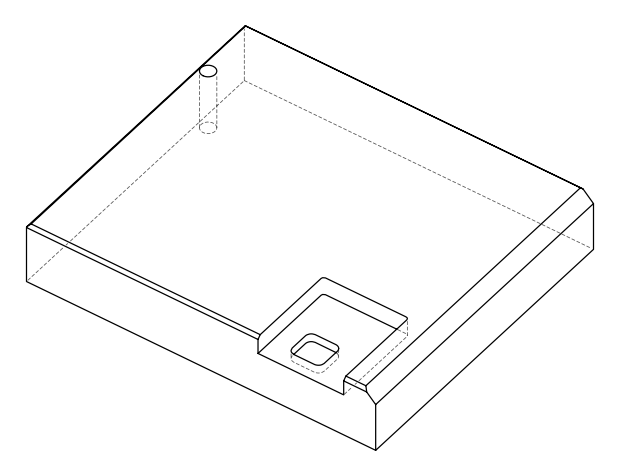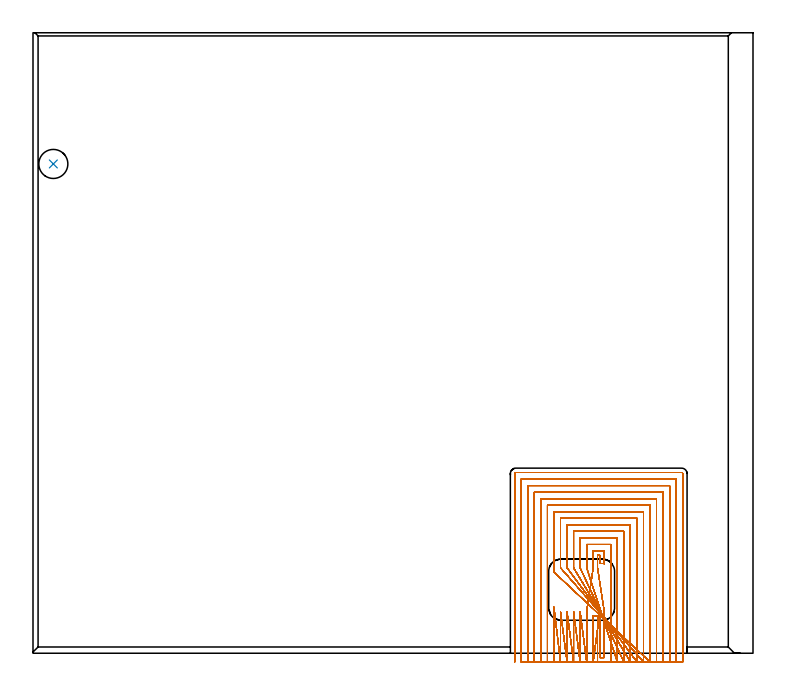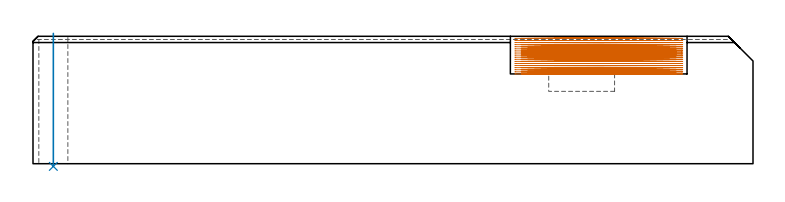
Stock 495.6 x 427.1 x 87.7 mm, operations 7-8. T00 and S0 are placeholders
(PLAN: 8 operations, 3 tool changes, 233.5 min)
(1 AREA_MILL | FG_CHAMFER_SURFACE | UGT0205_001 | 5.4 min | 3066 mm3)
(2 AREA_MILL_1 | FG_CHAMFER_SURFACE_1 | UGT0205_001 | 24.05 min | 61715 mm3)
(3 AREA_MILL_2 | FG_CHAMFER_SURFACE_2 | UGT0205_001 | 0.66 min | 299 mm3)
(4 AREA_MILL_3 | FG_CHAMFER_SURFACE_3 | UGT0205_001 | 3.97 min | 1155 mm3)
(5 AREA_MILL_4 | FG_CHAMFER_SURFACE_4 | UGT0205_001 | 6.93 min | 2589 mm3)
(6 MILL_RECTANGULAR_POCKET | POCKET_RECTANGULAR_STRAIGHT | UGT0201_010 | Follow Part, ap 4, ae 75% | 4.31 min | 69998 mm3)
(7 MILL_SLOT | SLOT_PARTIAL_RECTANGULAR | NXT0201_008 | Follow Part, ap 1.5, ae 75% | 187.84 min | 353240 mm3)
(8 INDEXABLE_INSERT_DRILL_THROUGH_HOLE_FROM_SOLID | STEP1HOLE | NXT0302_011 | 0.37 min | 27518 mm3)
(TOOL UGT0205_001 | Chamfer Mill 20 x 3 x 45 deg. | D20 FL50 Z2)
(TOOL UGT0201_010 | End Mill 16 mm | D16 FL22 Z2)
(TOOL NXT0201_008 | ENDMILL 6mm [2P460-0600-NA 1630] | D6 FL26 Z6)
(TOOL NXT0302_011 | Index. Insert Drill 20mm [880-D2000L25-05] | D20 PA176 FL100 Z2)
(OP 7 MILL_SLOT)
G17 G21 G94 G90
T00 M6
G54
G17 G0 G90 X388.589 Y-6. S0 M3
G43 Z97.7 H1
Z86.261
G94 G1 X388.6 Y-3. F250.
Y-2.79 F500.
Y25.7
X385.6
Y-2.79
Y-3.
X385.588 Y-6. F250.
X390.2 Y28.7 F500.
Y25.7 F250.
Y-2.766 F500.
Y-3.
X393.201
X393.2 Y-2.766
Y25.871
Y28.871 F250.
X388.6 Y58.8 F500.
Y61.8 F250.
Y67.4 F500.
X390.2
Y61.8
X390.632
X391.586 Y61.811
X392.335 Y61.792
X392.954 Y61.699
X393.2 Y61.629
Y70.4
X385.6
Y61.8
Y58.8 F250.
X381.1 Y28.7 F500.
Y25.7 F250.
Y-2.79 F500.
Y-3.
X381.087 Y-6. F250.
X376.6 Y28.7 F500.
Y25.7 F250.
Y-2.79 F500.
Y-3.
X376.586 Y-6. F250.
X372.1 Y28.7 F500.
Y25.7 F250.
Y-2.79 F500.
X372.099 Y-3.
X372.084 Y-6. F250.
X367.6 Y28.7 F500.
Y25.7 F250.
Y-2.79 F500.
X367.599 Y-3.
X367.582 Y-6. F250.
X363.1 Y28.701 F500.
Y25.701 F250.
Y-2.79 F500.
X363.099 Y-3.
X363.079 Y-6. F250.
X358.6 Y31.629 F500.
Y28.629 F250.
Y-2.79 F500.
X358.599 Y-3.
X358.576 Y-6. F250.
X397.715
X397.701 Y-3.
X397.7 Y-2.766 F500.
Y74.9
X381.1
Y61.8
Y58.8 F250.
X402.216 Y-6. F500.
X402.201 Y-3. F250.
X402.2 Y-2.766 F500.
Y79.4
X376.6
Y61.8
Y58.8 F250.
X406.718 Y-6. F500.
X406.701 Y-3. F250.
X406.7 Y-2.766 F500.
Y83.9
X372.1
Y61.8
Y58.8 F250.
X411.22 Y-6. F500.
X411.201 Y-3. F250.
X411.2 Y-2.766 F500.
Y88.4
X367.6
Y61.8
Y58.8 F250.
X415.723 Y-6. F500.
X415.701 Y-3. F250.
X415.7 Y-2.766 F500.
Y92.9
X363.1
Y61.799
Y58.799 F250.
X420.227 Y-6. F500.
X420.201 Y-3. F250.
G2 X420.2 Y-2.766 R27. F500.
G1 Y97.4
X358.6
Y58.857
Y55.857 F250.
X424.732 Y-6. F500.
X424.701 Y-3. F250.
G2 X424.7 Y-2.766 R22.5 F500.
G1 Y101.9
X354.1
Y-2.79
X354.099 Y-3.
X354.071 Y-6. F250.
X429.24
X429.202 Y-3.
G2 X429.2 Y-2.766 R18. F500.
G1 Y106.4
X349.6
Y-2.79
G2 X349.599 Y-3. R18.
G1 X349.564 Y-6. F250.
X433.754
X433.702 Y-3.
G2 X433.7 Y-2.766 R13.5 F500.
G1 Y110.9
X345.1
Y-2.79
G2 X345.098 Y-3. R13.5
G1 X345.052 Y-6. F250.
X438.281 Y-5.999
X438.203 Y-3.
G2 X438.2 Y-2.766 R9. F500.
G1 Y115.4
X340.6
Y-2.79
G2 X340.598 Y-3. R9.
G1 X340.528 Y-5.999 F250.
X442.862 Y-5.996
X442.706 Y-3.
G2 X442.7 Y-2.766 R4.5 F500.
G1 Y119.9
X336.1
Y-2.79
G2 X336.095 Y-3. R4.5
G1 X335.955 Y-5.997 F250.
X447.2 Y-5.766
Y-2.766
Y123.7 F500.
G3 X446.5 Y124.4 R0.7
G1 X332.3
G3 X331.6 Y123.7 R0.7
G1 Y-2.79
Y-5.79 F250.
G0 X388.6 Y-6. Z84.822
G1 Y-3.
Y25.7 F500.
X385.6
Y-3.
Y-6. F250.
X390.2 Y28.7 F500.
Y25.7 F250.
Y-3. F500.
X393.2
Y25.871
Y28.871 F250.
X388.6 Y58.8 F500.
Y61.8 F250.
Y67.4 F500.
X390.2
Y61.8
X390.632
X391.586 Y61.811
X392.335 Y61.792
X392.954 Y61.699
X393.2 Y61.629
Y70.4
X385.6
Y61.8
Y58.8 F250.
X381.1 Y28.7 F500.
Y25.7 F250.
Y-3. F500.
Y-6. F250.
X376.6 Y28.7 F500.
Y25.7 F250.
Y-3. F500.
Y-6. F250.
X372.1 Y28.7 F500.
Y25.7 F250.
Y-3. F500.
Y-6. F250.
X367.6 Y28.7 F500.
Y25.7 F250.
Y-3. F500.
Y-6. F250.
X363.1 Y28.701 F500.
Y25.701 F250.
Y-3. F500.
Y-6. F250.
X358.6 Y31.629 F500.
Y28.629 F250.
Y-3. F500.
Y-6. F250.
X397.7
Y-3.
Y74.9 F500.
X381.1
Y61.8
Y58.8 F250.
X402.2 Y-6. F500.
Y-3. F250.
Y79.4 F500.
X376.6
Y61.8
Y58.8 F250.
X406.7 Y-6. F500.
Y-3. F250.
Y83.9 F500.
X372.1
Y61.8
Y58.8 F250.
X411.2 Y-6. F500.
Y-3. F250.
Y88.4 F500.
X367.6
Y61.8
Y58.8 F250.
X415.7 Y-6. F500.
Y-3. F250.
Y92.9 F500.
X363.1
Y61.799
Y58.799 F250.
X420.2 Y-6. F500.
Y-3. F250.
Y97.4 F500.
X358.6
Y58.857
Y55.857 F250.
X424.7 Y-6. F500.
Y-3. F250.
Y101.9 F500.
X354.1
Y-3.
Y-6. F250.
X429.2
Y-3.
Y106.4 F500.
X349.6
Y-3.
Y-6. F250.
X433.7
Y-3.
Y110.9 F500.
X345.1
Y-3.
Y-6. F250.
X438.2
Y-3.
Y115.4 F500.
X340.6
Y-3.
Y-6. F250.
X442.7
Y-3.
Y119.9 F500.
X336.1
Y-3.
Y-6. F250.
X447.2
Y-3.
Y123.7 F500.
G3 X446.5 Y124.4 R0.7
G1 X332.3
G3 X331.6 Y123.7 R0.7
G1 Y-3.
Y-6. F250.
G0 X388.6 Z83.383
G1 Y-3.
Y25.7 F500.
X385.6
Y-3.
Y-6. F250.
X390.2 Y28.7 F500.
Y25.7 F250.
Y-3. F500.
X393.2
Y25.871
Y28.871 F250.
X388.6 Y58.8 F500.
Y61.8 F250.
Y67.4 F500.
X390.2
Y61.8
X390.632
X391.586 Y61.811
X392.335 Y61.792
X392.954 Y61.699
X393.2 Y61.629
Y70.4
X385.6
Y61.8
Y58.8 F250.
X381.1 Y28.7 F500.
Y25.7 F250.
Y-3. F500.
Y-6. F250.
X376.6 Y28.7 F500.
Y25.7 F250.
Y-3. F500.
Y-6. F250.
X372.1 Y28.7 F500.
Y25.7 F250.
Y-3. F500.
Y-6. F250.
X367.6 Y28.7 F500.
Y25.7 F250.
Y-3. F500.
Y-6. F250.
X363.1 Y28.701 F500.
Y25.701 F250.
Y-3. F500.
Y-6. F250.
X358.6 Y31.629 F500.
Y28.629 F250.
Y-3. F500.
Y-6. F250.
X397.7
Y-3.
Y74.9 F500.
X381.1
Y61.8
Y58.8 F250.
X402.2 Y-6. F500.
Y-3. F250.
Y79.4 F500.
X376.6
Y61.8
Y58.8 F250.
X406.7 Y-6. F500.
Y-3. F250.
Y83.9 F500.
X372.1
Y61.8
Y58.8 F250.
X411.2 Y-6. F500.
Y-3. F250.
Y88.4 F500.
X367.6
Y61.8
Y58.8 F250.
X415.7 Y-6. F500.
Y-3. F250.
Y92.9 F500.
X363.1
Y61.799
Y58.799 F250.
X420.2 Y-6. F500.
Y-3. F250.
Y97.4 F500.
X358.6
Y58.857
Y55.857 F250.
X424.7 Y-6. F500.
Y-3. F250.
Y101.9 F500.
X354.1
Y-3.
Y-6. F250.
X429.2
Y-3.
Y106.4 F500.
X349.6
Y-3.
Y-6. F250.
X433.7
Y-3.
Y110.9 F500.
X345.1
Y-3.
Y-6. F250.
X438.2
Y-3.
Y115.4 F500.
X340.6
Y-3.
Y-6. F250.
X442.7
Y-3.
Y119.9 F500.
X336.1
Y-3.
Y-6. F250.
X447.2
Y-3.
Y123.7 F500.
G3 X446.5 Y124.4 R0.7
G1 X332.3
G3 X331.6 Y123.7 R0.7
G1 Y-3.
Y-6. F250.
G0 X388.6 Z81.944
G1 Y-3.
Y25.7 F500.
X385.6
Y-3.
Y-6. F250.
X390.2 Y28.7 F500.
Y25.7 F250.
Y-3. F500.
X393.2
Y25.871
Y28.871 F250.
X388.6 Y58.8 F500.
Y61.8 F250.
Y67.4 F500.
X390.2
Y61.8
X390.632
X391.586 Y61.811
X392.335 Y61.792
X392.954 Y61.699
X393.2 Y61.629
Y70.4
X385.6
Y61.8
Y58.8 F250.
X381.1 Y28.7 F500.
Y25.7 F250.
Y-3. F500.
Y-6. F250.
X376.6 Y28.7 F500.
Y25.7 F250.
Y-3. F500.
Y-6. F250.
X372.1 Y28.7 F500.
Y25.7 F250.
Y-3. F500.
Y-6. F250.
X367.6 Y28.7 F500.
Y25.7 F250.
Y-3. F500.
Y-6. F250.
X363.1 Y28.701 F500.
Y25.701 F250.
Y-3. F500.
Y-6. F250.
X358.6 Y31.629 F500.
Y28.629 F250.
Y-3. F500.
Y-6. F250.
X397.7
Y-3.
Y74.9 F500.
X381.1
Y61.8
Y58.8 F250.
X402.2 Y-6. F500.
Y-3. F250.
Y79.4 F500.
X376.6
Y61.8
Y58.8 F250.
X406.7 Y-6. F500.
Y-3. F250.
Y83.9 F500.
X372.1
Y61.8
Y58.8 F250.
X411.2 Y-6. F500.
Y-3. F250.
Y88.4 F500.
X367.6
Y61.8
Y58.8 F250.
X415.7 Y-6. F500.
Y-3. F250.
Y92.9 F500.
X363.1
Y61.799
Y58.799 F250.
X420.2 Y-6. F500.
Y-3. F250.
Y97.4 F500.
X358.6
Y58.857
Y55.857 F250.
X424.7 Y-6. F500.
Y-3. F250.
Y101.9 F500.
X354.1
Y-3.
Y-6. F250.
X429.2
Y-3.
Y106.4 F500.
X349.6
Y-3.
Y-6. F250.
X433.7
Y-3.
Y110.9 F500.
X345.1
Y-3.
Y-6. F250.
X438.2
Y-3.
Y115.4 F500.
X340.6
Y-3.
Y-6. F250.
X442.7
Y-3.
Y119.9 F500.
X336.1
Y-3.
Y-6. F250.
X447.2
Y-3.
Y123.7 F500.
G3 X446.5 Y124.4 R0.7
G1 X332.3
G3 X331.6 Y123.7 R0.7
G1 Y-3.
Y-6. F250.
G0 X388.6 Z80.505
G1 Y-3.
Y25.7 F500.
X385.6
Y-3.
Y-6. F250.
X390.2 Y28.7 F500.
Y25.7 F250.
Y-3. F500.
X393.2
Y25.871
Y28.871 F250.
X388.6 Y58.8 F500.
Y61.8 F250.
Y67.4 F500.
X390.2
Y61.8
X390.632
X391.586 Y61.811
X392.335 Y61.792
X392.954 Y61.699
X393.2 Y61.629
Y70.4
X385.6
Y61.8
Y58.8 F250.
X381.1 Y28.7 F500.
Y25.7 F250.
Y-3. F500.
Y-6. F250.
X376.6 Y28.7 F500.
Y25.7 F250.
Y-3. F500.
Y-6. F250.
X372.1 Y28.7 F500.
Y25.7 F250.
Y-3. F500.
Y-6. F250.
X367.6 Y28.7 F500.
Y25.7 F250.
Y-3. F500.
Y-6. F250.
X363.1 Y28.701 F500.
Y25.701 F250.
Y-3. F500.
Y-6. F250.
X358.6 Y31.629 F500.
Y28.629 F250.
Y-3. F500.
Y-6. F250.
X397.7
Y-3.
Y74.9 F500.
X381.1
Y61.8
Y58.8 F250.
X402.2 Y-6. F500.
Y-3. F250.
Y79.4 F500.
X376.6
Y61.8
Y58.8 F250.
X406.7 Y-6. F500.
Y-3. F250.
Y83.9 F500.
X372.1
Y61.8
Y58.8 F250.
X411.2 Y-6. F500.
Y-3. F250.
Y88.4 F500.
X367.6
Y61.8
Y58.8 F250.
X415.7 Y-6. F500.
Y-3. F250.
Y92.9 F500.
X363.1
Y61.799
Y58.799 F250.
X420.2 Y-6. F500.
Y-3. F250.
Y97.4 F500.
X358.6
Y58.857
Y55.857 F250.
X424.7 Y-6. F500.
Y-3. F250.
Y101.9 F500.
X354.1
Y-3.
Y-6. F250.
X429.2
Y-3.
Y106.4 F500.
X349.6
Y-3.
Y-6. F250.
X433.7
Y-3.
Y110.9 F500.
X345.1
Y-3.
Y-6. F250.
X438.2
Y-3.
Y115.4 F500.
X340.6
Y-3.
Y-6. F250.
X442.7
Y-3.
Y119.9 F500.
X336.1
Y-3.
Y-6. F250.
X447.2
Y-3.
Y123.7 F500.
G3 X446.5 Y124.4 R0.7
G1 X332.3
G3 X331.6 Y123.7 R0.7
G1 Y-3.
Y-6. F250.
G0 X388.6 Z79.067
G1 Y-3.
Y25.7 F500.
X385.6
Y-3.
Y-6. F250.
X390.2 Y28.7 F500.
Y25.7 F250.
Y-3. F500.
X393.2
Y25.871
Y28.871 F250.
X388.6 Y58.8 F500.
Y61.8 F250.
Y67.4 F500.
X390.2
Y61.8
X390.632
X391.586 Y61.811
X392.335 Y61.792
X392.953 Y61.699
X393.2 Y61.629
Y70.4
X385.6
Y61.8
Y58.8 F250.
X381.1 Y28.7 F500.
Y25.7 F250.
Y-3. F500.
Y-6. F250.
X376.6 Y28.7 F500.
Y25.7 F250.
Y-3. F500.
Y-6. F250.
X372.1 Y28.7 F500.
Y25.7 F250.
Y-3. F500.
Y-6. F250.
X367.6 Y28.7 F500.
Y25.7 F250.
Y-3. F500.
Y-6. F250.
X363.1 Y28.701 F500.
Y25.701 F250.
Y-3. F500.
Y-6. F250.
X358.6 Y31.629 F500.
Y28.629 F250.
Y-3. F500.
Y-6. F250.
X397.7
Y-3.
Y74.9 F500.
X381.1
Y61.8
Y58.8 F250.
X402.2 Y-6. F500.
Y-3. F250.
Y79.4 F500.
X376.6
Y61.8
Y58.8 F250.
X406.7 Y-6. F500.
Y-3. F250.
Y83.9 F500.
X372.1
Y61.8
Y58.8 F250.
X411.2 Y-6. F500.
Y-3. F250.
Y88.4 F500.
X367.6
Y61.8
Y58.8 F250.
X415.7 Y-6. F500.
Y-3. F250.
Y92.9 F500.
X363.1
Y61.799
Y58.799 F250.
X420.2 Y-6. F500.
Y-3. F250.
Y97.4 F500.
X358.6
Y58.857
Y55.857 F250.
X424.7 Y-6. F500.
Y-3. F250.
Y101.9 F500.
X354.1
Y-3.
Y-6. F250.
X429.2
Y-3.
Y106.4 F500.
X349.6
Y-3.
Y-6. F250.
X433.7
Y-3.
Y110.9 F500.
X345.1
Y-3.
Y-6. F250.
X438.2
Y-3.
Y115.4 F500.
X340.6
Y-3.
Y-6. F250.
X442.7
Y-3.
Y119.9 F500.
X336.1
Y-3.
Y-6. F250.
X447.2
Y-3.
Y123.7 F500.
G3 X446.5 Y124.4 R0.7
G1 X332.3
G3 X331.6 Y123.7 R0.7
G1 Y-3.
Y-6. F250.
G0 X388.6 Z77.628
G1 Y-3.
Y25.7 F500.
X385.6
Y-3.
Y-6. F250.
X390.2 Y28.7 F500.
Y25.7 F250.
Y-3. F500.
X393.2
Y25.871
Y28.871 F250.
X388.6 Y58.8 F500.
Y61.8 F250.
Y67.4 F500.
X390.2
Y61.8
X390.632
X391.586 Y61.811
X392.335 Y61.792
X392.953 Y61.699
X393.2 Y61.629
Y70.4
X385.6
Y61.8
Y58.8 F250.
X381.1 Y28.7 F500.
Y25.7 F250.
Y-3. F500.
Y-6. F250.
X376.6 Y28.7 F500.
Y25.7 F250.
Y-3. F500.
Y-6. F250.
X372.1 Y28.7 F500.
Y25.7 F250.
Y-3. F500.
Y-6. F250.
X367.6 Y28.7 F500.
Y25.7 F250.
Y-3. F500.
Y-6. F250.
X363.1 Y28.701 F500.
Y25.701 F250.
Y-3. F500.
Y-6. F250.
X358.6 Y31.629 F500.
Y28.629 F250.
Y-3. F500.
Y-6. F250.
X397.7
Y-3.
Y74.9 F500.
X381.1
Y61.8
Y58.8 F250.
X402.2 Y-6. F500.
Y-3. F250.
Y79.4 F500.
X376.6
Y61.8
Y58.8 F250.
X406.7 Y-6. F500.
Y-3. F250.
Y83.9 F500.
X372.1
Y61.8
Y58.8 F250.
X411.2 Y-6. F500.
Y-3. F250.
Y88.4 F500.
X367.6
Y61.8
Y58.8 F250.
X415.7 Y-6. F500.
Y-3. F250.
Y92.9 F500.
X363.1
Y61.799
Y58.799 F250.
X420.2 Y-6. F500.
Y-3. F250.
Y97.4 F500.
X358.6
Y58.857
Y55.857 F250.
X424.7 Y-6. F500.
Y-3. F250.
Y101.9 F500.
X354.1
Y-3.
Y-6. F250.
X429.2
Y-3.
Y106.4 F500.
X349.6
Y-3.
Y-6. F250.
X433.7
Y-3.
Y110.9 F500.
X345.1
Y-3.
Y-6. F250.
X438.2
Y-3.
Y115.4 F500.
X340.6
Y-3.
Y-6. F250.
X442.7
Y-3.
Y119.9 F500.
X336.1
Y-3.
Y-6. F250.
X447.2
Y-3.
Y123.7 F500.
G3 X446.5 Y124.4 R0.7
G1 X332.3
G3 X331.6 Y123.7 R0.7
G1 Y-3.
Y-6. F250.
G0 X388.6 Z76.189
G1 Y-3.
Y25.7 F500.
X385.6
Y-3.
Y-6. F250.
X390.2 Y28.7 F500.
Y25.7 F250.
Y-3. F500.
X393.2
Y25.871
Y28.871 F250.
X388.6 Y58.8 F500.
Y61.8 F250.
Y67.4 F500.
X390.2
Y61.8
X390.632
X391.586 Y61.811
X392.335 Y61.792
X392.954 Y61.699
X393.2 Y61.629
Y70.4
X385.6
Y61.8
Y58.8 F250.
X381.1 Y28.7 F500.
Y25.7 F250.
Y-3. F500.
Y-6. F250.
X376.6 Y28.7 F500.
Y25.7 F250.
Y-3. F500.
Y-6. F250.
X372.1 Y28.7 F500.
Y25.7 F250.
Y-3. F500.
Y-6. F250.
X367.6 Y28.7 F500.
Y25.7 F250.
Y-3. F500.
Y-6. F250.
X363.1 Y28.701 F500.
Y25.701 F250.
Y-3. F500.
Y-6. F250.
X358.6 Y31.629 F500.
Y28.629 F250.
Y-3. F500.
Y-6. F250.
X397.7
Y-3.
Y74.9 F500.
X381.1
Y61.8
Y58.8 F250.
X402.2 Y-6. F500.
Y-3. F250.
Y79.4 F500.
X376.6
Y61.8
Y58.8 F250.
X406.7 Y-6. F500.
Y-3. F250.
Y83.9 F500.
X372.1
Y61.8
Y58.8 F250.
X411.2 Y-6. F500.
Y-3. F250.
Y88.4 F500.
X367.6
Y61.8
Y58.8 F250.
X415.7 Y-6. F500.
Y-3. F250.
Y92.9 F500.
X363.1
Y61.799
Y58.799 F250.
X420.2 Y-6. F500.
Y-3. F250.
Y97.4 F500.
X358.6
Y58.857
Y55.857 F250.
X424.7 Y-6. F500.
Y-3. F250.
Y101.9 F500.
X354.1
Y-3.
Y-6. F250.
X429.2
Y-3.
Y106.4 F500.
X349.6
Y-3.
Y-6. F250.
X433.7
Y-3.
Y110.9 F500.
X345.1
Y-3.
Y-6. F250.
X438.2
Y-3.
Y115.4 F500.
X340.6
Y-3.
Y-6. F250.
X442.7
Y-3.
Y119.9 F500.
X336.1
Y-3.
Y-6. F250.
X447.2
Y-3.
Y123.7 F500.
G3 X446.5 Y124.4 R0.7
G1 X332.3
G3 X331.6 Y123.7 R0.7
G1 Y-3.
Y-6. F250.
G0 X388.6 Z74.75
G1 Y-3.
Y25.7 F500.
X385.6
Y-3.
Y-6. F250.
X390.2 Y28.7 F500.
Y25.7 F250.
Y-3. F500.
X393.2
Y25.871
Y28.871 F250.
X388.6 Y58.8 F500.
Y61.8 F250.
Y67.4 F500.
X390.2
Y61.8
X390.632
X391.586 Y61.811
X392.335 Y61.792
X392.954 Y61.699
X393.2 Y61.629
Y70.4
X385.6
Y61.8
Y58.8 F250.
X381.1 Y28.7 F500.
Y25.7 F250.
Y-3. F500.
Y-6. F250.
X376.6 Y28.7 F500.
Y25.7 F250.
Y-3. F500.
Y-6. F250.
X372.1 Y28.7 F500.
Y25.7 F250.
Y-3. F500.
Y-6. F250.
X367.6 Y28.7 F500.
Y25.7 F250.
Y-3. F500.
Y-6. F250.
X363.1 Y28.701 F500.
Y25.701 F250.
Y-3. F500.
Y-6. F250.
X358.6 Y31.629 F500.
Y28.629 F250.
Y-3. F500.
Y-6. F250.
X397.7
Y-3.
Y74.9 F500.
X381.1
Y61.8
Y58.8 F250.
X402.2 Y-6. F500.
Y-3. F250.
Y79.4 F500.
X376.6
Y61.8
Y58.8 F250.
X406.7 Y-6. F500.
Y-3. F250.
Y83.9 F500.
X372.1
Y61.8
Y58.8 F250.
X411.2 Y-6. F500.
Y-3. F250.
Y88.4 F500.
X367.6
Y61.8
Y58.8 F250.
X415.7 Y-6. F500.
Y-3. F250.
Y92.9 F500.
X363.1
Y61.799
Y58.799 F250.
X420.2 Y-6. F500.
Y-3. F250.
Y97.4 F500.
X358.6
Y58.857
Y55.857 F250.
X424.7 Y-6. F500.
Y-3. F250.
Y101.9 F500.
X354.1
Y-3.
Y-6. F250.
X429.2
Y-3.
Y106.4 F500.
X349.6
Y-3.
Y-6. F250.
X433.7
Y-3.
Y110.9 F500.
X345.1
Y-3.
Y-6. F250.
X438.2
Y-3.
Y115.4 F500.
X340.6
Y-3.
Y-6. F250.
X442.7
Y-3.
Y119.9 F500.
X336.1
Y-3.
Y-6. F250.
X447.2
Y-3.
Y123.7 F500.
G3 X446.5 Y124.4 R0.7
G1 X332.3
G3 X331.6 Y123.7 R0.7
G1 Y-3.
Y-6. F250.
G0 X388.6 Z73.311
G1 Y-3.
Y25.7 F500.
X385.6
Y-3.
Y-6. F250.
X390.2 Y28.7 F500.
Y25.7 F250.
Y-3. F500.
X393.2
Y25.871
Y28.871 F250.
X388.6 Y58.8 F500.
Y61.8 F250.
Y67.4 F500.
X390.2
Y61.8
X390.632
X391.586 Y61.811
X392.335 Y61.792
X392.954 Y61.699
X393.2 Y61.629
Y70.4
X385.6
Y61.8
Y58.8 F250.
X381.1 Y28.7 F500.
Y25.7 F250.
Y-3. F500.
Y-6. F250.
X376.6 Y28.7 F500.
Y25.7 F250.
Y-3. F500.
Y-6. F250.
X372.1 Y28.7 F500.
Y25.7 F250.
Y-3. F500.
Y-6. F250.
X367.6 Y28.7 F500.
Y25.7 F250.
Y-3. F500.
Y-6. F250.
X363.1 Y28.701 F500.
Y25.701 F250.
Y-3. F500.
Y-6. F250.
X358.6 Y31.629 F500.
Y28.629 F250.
Y-3. F500.
Y-6. F250.
X397.7
Y-3.
Y74.9 F500.
X381.1
Y61.8
Y58.8 F250.
X402.2 Y-6. F500.
Y-3. F250.
Y79.4 F500.
X376.6
Y61.8
Y58.8 F250.
X406.7 Y-6. F500.
Y-3. F250.
Y83.9 F500.
X372.1
Y61.8
Y58.8 F250.
X411.2 Y-6. F500.
Y-3. F250.
Y88.4 F500.
X367.6
Y61.8
Y58.8 F250.
X415.7 Y-6. F500.
Y-3. F250.
Y92.9 F500.
X363.1
Y61.799
Y58.799 F250.
X420.2 Y-6. F500.
Y-3. F250.
Y97.4 F500.
X358.6
Y58.857
Y55.857 F250.
X424.7 Y-6. F500.
Y-3. F250.
Y101.9 F500.
X354.1
Y-3.
Y-6. F250.
X429.2
Y-3.
Y106.4 F500.
X349.6
Y-3.
Y-6. F250.
X433.7
Y-3.
Y110.9 F500.
X345.1
Y-3.
Y-6. F250.
X438.2
Y-3.
Y115.4 F500.
X340.6
Y-3.
Y-6. F250.
X442.7
Y-3.
Y119.9 F500.
X336.1
Y-3.
Y-6. F250.
X447.2
Y-3.
Y123.7 F500.
G3 X446.5 Y124.4 R0.7
G1 X332.3
G3 X331.6 Y123.7 R0.7
G1 Y-3.
Y-6. F250.
G0 X388.6 Z71.872
G1 Y-3.
Y25.7 F500.
X385.6
Y-3.
Y-6. F250.
X390.2 Y28.7 F500.
Y25.7 F250.
Y-3. F500.
X393.2
Y25.871
Y28.871 F250.
X388.6 Y58.8 F500.
Y61.8 F250.
Y67.4 F500.
X390.2
Y61.8
X390.632
X391.586 Y61.811
X392.335 Y61.792
X392.954 Y61.699
X393.2 Y61.629
Y70.4
X385.6
Y61.8
Y58.8 F250.
X381.1 Y28.7 F500.
Y25.7 F250.
Y-3. F500.
Y-6. F250.
X376.6 Y28.7 F500.
Y25.7 F250.
Y-3. F500.
Y-6. F250.
X372.1 Y28.7 F500.
Y25.7 F250.
Y-3. F500.
Y-6. F250.
X367.6 Y28.7 F500.
Y25.7 F250.
Y-3. F500.
Y-6. F250.
X363.1 Y28.701 F500.
Y25.701 F250.
Y-3. F500.
Y-6. F250.
X358.6 Y31.629 F500.
Y28.629 F250.
Y-3. F500.
Y-6. F250.
X397.7
Y-3.
Y74.9 F500.
X381.1
Y61.8
Y58.8 F250.
X402.2 Y-6. F500.
Y-3. F250.
Y79.4 F500.
X376.6
Y61.8
Y58.8 F250.
X406.7 Y-6. F500.
Y-3. F250.
Y83.9 F500.
X372.1
Y61.8
Y58.8 F250.
X411.2 Y-6. F500.
Y-3. F250.
Y88.4 F500.
X367.6
Y61.8
Y58.8 F250.
X415.7 Y-6. F500.
Y-3. F250.
Y92.9 F500.
X363.1
Y61.799
Y58.799 F250.
X420.2 Y-6. F500.
Y-3. F250.
Y97.4 F500.
X358.6
Y58.857
Y55.857 F250.
X424.7 Y-6. F500.
Y-3. F250.
Y101.9 F500.
X354.1
Y-3.
Y-6. F250.
X429.2
Y-3.
Y106.4 F500.
X349.6
Y-3.
Y-6. F250.
X433.7
Y-3.
Y110.9 F500.
X345.1
Y-3.
Y-6. F250.
X438.2
Y-3.
Y115.4 F500.
X340.6
Y-3.
Y-6. F250.
X442.7
Y-3.
Y119.9 F500.
X336.1
Y-3.
Y-6. F250.
X447.2
Y-3.
Y123.7 F500.
G3 X446.5 Y124.4 R0.7
G1 X332.3
G3 X331.6 Y123.7 R0.7
G1 Y-3.
Y-6. F250.
G0 X388.6 Z70.433
G1 Y-3.
Y25.7 F500.
X385.6
Y-3.
Y-6. F250.
X390.2 Y28.7 F500.
Y25.7 F250.
Y-3. F500.
X393.2
Y25.871
Y28.871 F250.
X388.6 Y58.8 F500.
Y61.8 F250.
Y67.4 F500.
X390.2
Y61.8
X390.632
X391.586 Y61.811
X392.335 Y61.792
X392.954 Y61.699
X393.2 Y61.629
Y70.4
X385.6
Y61.8
Y58.8 F250.
X381.1 Y28.7 F500.
Y25.7 F250.
Y-3. F500.
Y-6. F250.
X376.6 Y28.7 F500.
Y25.7 F250.
Y-3. F500.
Y-6. F250.
X372.1 Y28.7 F500.
Y25.7 F250.
Y-3. F500.
Y-6. F250.
X367.6 Y28.7 F500.
Y25.7 F250.
Y-3. F500.
Y-6. F250.
X363.1 Y28.701 F500.
Y25.701 F250.
Y-3. F500.
Y-6. F250.
X358.6 Y31.629 F500.
Y28.629 F250.
Y-3. F500.
Y-6. F250.
X397.7
Y-3.
Y74.9 F500.
X381.1
Y61.8
Y58.8 F250.
X402.2 Y-6. F500.
Y-3. F250.
Y79.4 F500.
X376.6
Y61.8
Y58.8 F250.
X406.7 Y-6. F500.
Y-3. F250.
Y83.9 F500.
X372.1
Y61.8
Y58.8 F250.
X411.2 Y-6. F500.
Y-3. F250.
Y88.4 F500.
X367.6
Y61.8
Y58.8 F250.
X415.7 Y-6. F500.
Y-3. F250.
Y92.9 F500.
X363.1
Y61.799
Y58.799 F250.
X420.2 Y-6. F500.
Y-3. F250.
Y97.4 F500.
X358.6
Y58.857
Y55.857 F250.
X424.7 Y-6. F500.
Y-3. F250.
Y101.9 F500.
X354.1
Y-3.
Y-6. F250.
X429.2
Y-3.
Y106.4 F500.
X349.6
Y-3.
Y-6. F250.
X433.7
Y-3.
Y110.9 F500.
X345.1
Y-3.
Y-6. F250.
X438.2
Y-3.
Y115.4 F500.
X340.6
Y-3.
Y-6. F250.
X442.7
Y-3.
Y119.9 F500.
X336.1
Y-3.
Y-6. F250.
X447.2
Y-3.
Y123.7 F500.
G3 X446.5 Y124.4 R0.7
G1 X332.3
G3 X331.6 Y123.7 R0.7
G1 Y-3.
Y-6. F250.
G0 X388.6 Z68.994
G1 Y-3.
Y25.7 F500.
X385.6
Y-3.
Y-6. F250.
X390.2 Y28.7 F500.
Y25.7 F250.
Y-3. F500.
X393.2
Y25.871
Y28.871 F250.
X388.6 Y58.8 F500.
Y61.8 F250.
Y67.4 F500.
X390.2
Y61.8
X390.632
X391.586 Y61.811
X392.335 Y61.792
X392.954 Y61.699
X393.2 Y61.629
Y70.4
X385.6
Y61.8
Y58.8 F250.
X381.1 Y28.7 F500.
Y25.7 F250.
Y-3. F500.
Y-6. F250.
X376.6 Y28.7 F500.
Y25.7 F250.
Y-3. F500.
Y-6. F250.
X372.1 Y28.7 F500.
Y25.7 F250.
Y-3. F500.
Y-6. F250.
X367.6 Y28.7 F500.
Y25.7 F250.
Y-3. F500.
Y-6. F250.
X363.1 Y28.701 F500.
Y25.701 F250.
Y-3. F500.
Y-6. F250.
X358.6 Y31.629 F500.
Y28.629 F250.
Y-3. F500.
Y-6. F250.
X397.7
Y-3.
Y74.9 F500.
X381.1
Y61.8
Y58.8 F250.
X402.2 Y-6. F500.
Y-3. F250.
Y79.4 F500.
X376.6
Y61.8
Y58.8 F250.
X406.7 Y-6. F500.
Y-3. F250.
Y83.9 F500.
X372.1
Y61.8
Y58.8 F250.
X411.2 Y-6. F500.
Y-3. F250.
Y88.4 F500.
X367.6
Y61.8
Y58.8 F250.
X415.7 Y-6. F500.
Y-3. F250.
Y92.9 F500.
X363.1
Y61.799
Y58.799 F250.
X420.2 Y-6. F500.
Y-3. F250.
Y97.4 F500.
X358.6
Y58.857
Y55.857 F250.
X424.7 Y-6. F500.
Y-3. F250.
Y101.9 F500.
X354.1
Y-3.
Y-6. F250.
X429.2
Y-3.
Y106.4 F500.
X349.6
Y-3.
Y-6. F250.
X433.7
Y-3.
Y110.9 F500.
X345.1
Y-3.
Y-6. F250.
X438.2
Y-3.
Y115.4 F500.
X340.6
Y-3.
Y-6. F250.
X442.7
Y-3.
Y119.9 F500.
X336.1
Y-3.
Y-6. F250.
X447.2
Y-3.
Y123.7 F500.
G3 X446.5 Y124.4 R0.7
G1 X332.3
G3 X331.6 Y123.7 R0.7
G1 Y-3.
Y-6. F250.
G0 X388.6 Z67.556
G1 Y-3.
Y25.7 F500.
X385.6
Y-3.
Y-6. F250.
X390.2 Y28.7 F500.
Y25.7 F250.
Y-3. F500.
X393.2
Y25.871
Y28.871 F250.
X388.6 Y58.8 F500.
Y61.8 F250.
Y67.4 F500.
X390.2
Y61.8
X390.632
X391.586 Y61.811
X392.335 Y61.792
X392.954 Y61.699
X393.2 Y61.629
Y70.4
X385.6
Y61.8
Y58.8 F250.
X381.1 Y28.7 F500.
Y25.7 F250.
Y-3. F500.
Y-6. F250.
X376.6 Y28.7 F500.
Y25.7 F250.
Y-3. F500.
Y-6. F250.
X372.1 Y28.7 F500.
Y25.7 F250.
Y-3. F500.
Y-6. F250.
X367.6 Y28.7 F500.
Y25.7 F250.
Y-3. F500.
Y-6. F250.
X363.1 Y28.701 F500.
Y25.701 F250.
Y-3. F500.
Y-6. F250.
X358.6 Y31.629 F500.
Y28.629 F250.
Y-3. F500.
Y-6. F250.
X397.7
Y-3.
Y74.9 F500.
X381.1
Y61.8
Y58.8 F250.
X402.2 Y-6. F500.
Y-3. F250.
Y79.4 F500.
X376.6
Y61.8
Y58.8 F250.
X406.7 Y-6. F500.
Y-3. F250.
Y83.9 F500.
X372.1
Y61.8
Y58.8 F250.
X411.2 Y-6. F500.
Y-3. F250.
Y88.4 F500.
X367.6
Y61.8
Y58.8 F250.
X415.7 Y-6. F500.
Y-3. F250.
Y92.9 F500.
X363.1
Y61.799
Y58.799 F250.
X420.2 Y-6. F500.
Y-3. F250.
Y97.4 F500.
X358.6
Y58.857
Y55.857 F250.
X424.7 Y-6. F500.
Y-3. F250.
Y101.9 F500.
X354.1
Y-3.
Y-6. F250.
X429.2
Y-3.
Y106.4 F500.
X349.6
Y-3.
Y-6. F250.
X433.7
Y-3.
Y110.9 F500.
X345.1
Y-3.
Y-6. F250.
X438.2
Y-3.
Y115.4 F500.
X340.6
Y-3.
Y-6. F250.
X442.7
Y-3.
Y119.9 F500.
X336.1
Y-3.
Y-6. F250.
X447.2
Y-3.
Y123.7 F500.
G3 X446.5 Y124.4 R0.7
G1 X332.3
G3 X331.6 Y123.7 R0.7
G1 Y-3.
Y-6. F250.
G0 X388.6 Z66.117
G1 Y-3.
Y25.7 F500.
X385.6
Y-3.
Y-6. F250.
X390.2 Y28.7 F500.
Y25.7 F250.
Y-3. F500.
X393.2
Y25.871
Y28.871 F250.
X388.6 Y58.8 F500.
Y61.8 F250.
Y67.4 F500.
X390.2
Y61.8
X390.632
X391.586 Y61.811
X392.335 Y61.792
X392.954 Y61.699
X393.2 Y61.629
Y70.4
X385.6
Y61.8
Y58.8 F250.
X381.1 Y28.7 F500.
Y25.7 F250.
Y-3. F500.
Y-6. F250.
X376.6 Y28.7 F500.
Y25.7 F250.
Y-3. F500.
Y-6. F250.
X372.1 Y28.7 F500.
Y25.7 F250.
Y-3. F500.
Y-6. F250.
X367.6 Y28.7 F500.
Y25.7 F250.
Y-3. F500.
Y-6. F250.
X363.1 Y28.701 F500.
Y25.701 F250.
Y-3. F500.
Y-6. F250.
X358.6 Y31.629 F500.
Y28.629 F250.
Y-3. F500.
Y-6. F250.
X397.7
Y-3.
Y74.9 F500.
X381.1
Y61.8
Y58.8 F250.
X402.2 Y-6. F500.
Y-3. F250.
Y79.4 F500.
X376.6
Y61.8
Y58.8 F250.
X406.7 Y-6. F500.
Y-3. F250.
Y83.9 F500.
X372.1
Y61.8
Y58.8 F250.
X411.2 Y-6. F500.
Y-3. F250.
Y88.4 F500.
X367.6
Y61.8
Y58.8 F250.
X415.7 Y-6. F500.
Y-3. F250.
Y92.9 F500.
X363.1
Y61.799
Y58.799 F250.
X420.2 Y-6. F500.
Y-3. F250.
Y97.4 F500.
X358.6
Y58.857
Y55.857 F250.
X424.7 Y-6. F500.
Y-3. F250.
Y101.9 F500.
X354.1
Y-3.
Y-6. F250.
X429.2
Y-3.
Y106.4 F500.
X349.6
Y-3.
Y-6. F250.
X433.7
Y-3.
Y110.9 F500.
X345.1
Y-3.
Y-6. F250.
X438.2
Y-3.
Y115.4 F500.
X340.6
Y-3.
Y-6. F250.
X442.7
Y-3.
Y119.9 F500.
X336.1
Y-3.
Y-6. F250.
X447.2
Y-3.
Y123.7 F500.
G3 X446.5 Y124.4 R0.7
G1 X332.3
G3 X331.6 Y123.7 R0.7
G1 Y-3.
Y-6. F250.
G0 X388.6 Z64.678
G1 Y-3.
Y25.7 F500.
X385.6
Y-3.
Y-6. F250.
X390.2 Y28.7 F500.
Y25.7 F250.
Y-3. F500.
X393.2
Y25.871
Y28.871 F250.
X388.6 Y58.8 F500.
Y61.8 F250.
Y67.4 F500.
X390.2
Y61.8
X391.586 Y61.811
X392.335 Y61.792
X392.954 Y61.699
X393.2 Y61.629
Y70.4
X385.6
Y61.8
Y58.8 F250.
X381.1 Y28.7 F500.
Y25.7 F250.
Y-3. F500.
Y-6. F250.
X376.6 Y28.7 F500.
Y25.7 F250.
Y-3. F500.
Y-6. F250.
X372.1 Y28.7 F500.
Y25.7 F250.
Y-3. F500.
Y-6. F250.
X367.6 Y28.7 F500.
Y25.7 F250.
Y-3. F500.
Y-6. F250.
X363.1 Y28.701 F500.
Y25.701 F250.
Y-3. F500.
Y-6. F250.
X358.6 Y31.629 F500.
Y28.629 F250.
Y-3. F500.
Y-6. F250.
X397.7
Y-3.
Y74.9 F500.
X381.1
Y61.8
Y58.8 F250.
X402.2 Y-6. F500.
Y-3. F250.
Y79.4 F500.
X376.6
Y61.8
Y58.8 F250.
X406.7 Y-6. F500.
Y-3. F250.
Y83.9 F500.
X372.1
Y61.8
Y58.8 F250.
X411.2 Y-6. F500.
Y-3. F250.
Y88.4 F500.
X367.6
Y61.8
Y58.8 F250.
X415.7 Y-6. F500.
Y-3. F250.
Y92.9 F500.
X363.1
Y61.799
Y58.799 F250.
X420.2 Y-6. F500.
Y-3. F250.
Y97.4 F500.
X358.6
Y58.856
Y55.856 F250.
X424.7 Y-6. F500.
Y-3. F250.
Y101.9 F500.
X354.1
Y-3.
Y-6. F250.
X429.2
Y-3.
Y106.4 F500.
X349.6
Y-3.
Y-6. F250.
X433.7
Y-3.
Y110.9 F500.
X345.1
Y-3.
Y-6. F250.
X438.2
Y-3.
Y115.4 F500.
X340.6
Y-3.
Y-6. F250.
X442.7
Y-3.
Y119.9 F500.
X336.1
Y-3.
Y-6. F250.
X447.2
Y-3.
Y123.7 F500.
G3 X446.5 Y124.4 R0.7
G1 X332.3
G3 X331.6 Y123.7 R0.7
G1 Y-3.
Y-6. F250.
G0 X388.6 Z63.239
G1 Y-3.
Y25.7 F500.
X385.6
Y-3.
Y-6. F250.
X390.2 Y28.7 F500.
Y25.7 F250.
Y-3. F500.
X393.2
Y25.871
Y28.871 F250.
X388.6 Y58.8 F500.
Y61.8 F250.
Y67.4 F500.
X390.2
Y61.8
X390.684 Y61.801
X391.586 Y61.811
X392.335 Y61.792
X392.954 Y61.699
X393.2 Y61.629
Y70.4
X385.6
Y61.8
Y58.8 F250.
X381.1 Y28.7 F500.
Y25.7 F250.
Y-3. F500.
Y-6. F250.
X376.6 Y28.7 F500.
Y25.7 F250.
Y-3. F500.
Y-6. F250.
X372.1 Y28.7 F500.
Y25.7 F250.
Y-3. F500.
Y-6. F250.
X367.6 Y28.7 F500.
Y25.7 F250.
Y-3. F500.
Y-6. F250.
X363.1 Y28.701 F500.
Y25.701 F250.
Y-3. F500.
Y-6. F250.
X358.6 Y31.63 F500.
Y28.63 F250.
Y-3. F500.
Y-6. F250.
X397.7
Y-3.
Y74.9 F500.
X381.1
Y61.8
Y58.8 F250.
X402.2 Y-6. F500.
Y-3. F250.
Y79.4 F500.
X376.6
Y61.8
Y58.8 F250.
X406.7 Y-6. F500.
Y-3. F250.
Y83.9 F500.
X372.1
Y61.8
Y58.8 F250.
X411.2 Y-6. F500.
Y-3. F250.
Y88.4 F500.
X367.6
Y61.8
Y58.8 F250.
X415.7 Y-6. F500.
Y-3. F250.
Y92.9 F500.
X363.1
Y61.799
Y58.799 F250.
X420.2 Y-6. F500.
Y-3. F250.
Y97.4 F500.
X358.6
Y58.856
Y55.856 F250.
X424.7 Y-6. F500.
Y-3. F250.
Y101.9 F500.
X354.1
Y-3.
Y-6. F250.
X429.2
Y-3.
Y106.4 F500.
X349.6
Y-3.
Y-6. F250.
X433.7
Y-3.
Y110.9 F500.
X345.1
Y-3.
Y-6. F250.
X438.2
Y-3.
Y115.4 F500.
X340.6
Y-3.
Y-6. F250.
X442.7
Y-3.
Y119.9 F500.
X336.1
Y-3.
Y-6. F250.
X447.2
Y-3.
Y123.7 F500.
G3 X446.5 Y124.4 R0.7
G1 X332.3
G3 X331.6 Y123.7 R0.7
G1 Y-3.
Y-6. F250.
G0 X388.6 Z61.8
G1 Y-3.
Y25.7 F500.
X385.6
Y-3.
Y-6. F250.
X390.2 Y28.7 F500.
Y25.7 F250.
Y-3. F500.
X393.2
Y25.871
Y28.871 F250.
X388.6 Y58.8 F500.
Y61.8 F250.
Y67.4 F500.
X390.2
Y61.8
X390.632
X391.586 Y61.811
X392.335 Y61.792
X392.954 Y61.699
X393.2 Y61.629
Y70.4
X385.6
Y61.8
Y58.8 F250.
X381.1 Y28.7 F500.
Y25.7 F250.
Y-3. F500.
Y-6. F250.
X376.6 Y28.7 F500.
Y25.7 F250.
Y-3. F500.
Y-6. F250.
X372.1 Y28.7 F500.
Y25.7 F250.
Y-3. F500.
Y-6. F250.
X367.6 Y28.7 F500.
Y25.7 F250.
Y-3. F500.
Y-6. F250.
X363.1 Y28.701 F500.
Y25.701 F250.
Y-3. F500.
Y-6. F250.
X358.6 Y31.631 F500.
Y28.631 F250.
Y-3. F500.
Y-6. F250.
X397.7
Y-3.
Y74.9 F500.
X381.1
Y61.8
Y58.8 F250.
X402.2 Y-6. F500.
Y-3. F250.
Y79.4 F500.
X376.6
Y61.8
Y58.8 F250.
X406.7 Y-6. F500.
Y-3. F250.
Y83.9 F500.
X372.1
Y61.8
Y58.8 F250.
X411.2 Y-6. F500.
Y-3. F250.
Y88.4 F500.
X367.6
Y61.8
Y58.8 F250.
X415.7 Y-6. F500.
Y-3. F250.
Y92.9 F500.
X363.1
Y61.799
Y58.799 F250.
X420.2 Y-6. F500.
Y-3. F250.
Y97.4 F500.
X358.6
Y58.857
Y55.857 F250.
X424.7 Y-6. F500.
Y-3. F250.
Y101.9 F500.
X354.1
Y-3.
Y-6. F250.
X429.2
Y-3.
Y106.4 F500.
X349.6
Y-3.
Y-6. F250.
X433.7
Y-3.
Y110.9 F500.
X345.1
Y-3.
Y-6. F250.
X438.2
Y-3.
Y115.4 F500.
X340.6
Y-3.
Y-6. F250.
X442.7
Y-3.
Y119.9 F500.
X336.1
Y-3.
Y-6. F250.
X447.2
Y-3.
Y123.7 F500.
G3 X446.5 Y124.4 R0.7
G1 X332.3
G3 X331.6 Y123.7 R0.7
G1 Y-3.
Y-6. F250.
G0 Z97.7
M5
M2
(OP 8 INDEXABLE_INSERT_DRILL_THROUGH_HOLE_FROM_SOLID)
G17 G21 G94 G90
T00 M6
G54
G17 G0 G90 X14. Y336.8 S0 M3
G43 Z97.7 H1
G94 G81 G98 Z-1.849 F250. R89.7
G80
M5
M2
